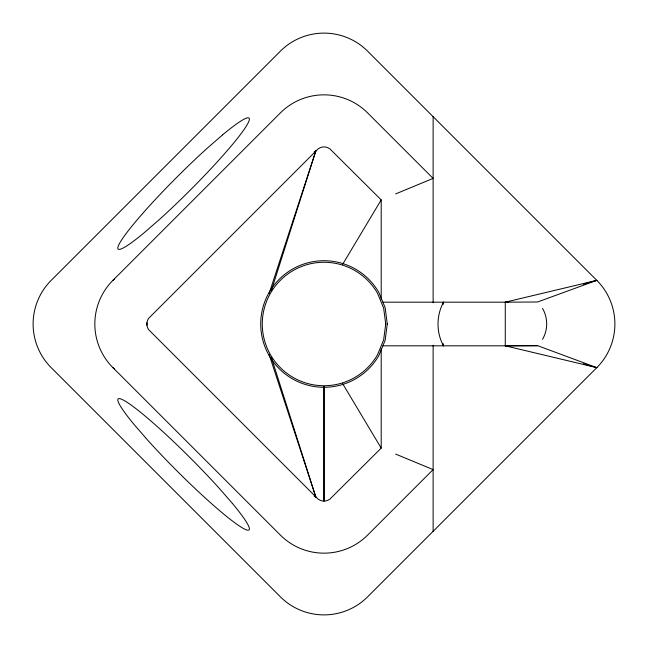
<?xml version="1.0" encoding="UTF-8"?>
<svg xmlns="http://www.w3.org/2000/svg" width="648" height="648" viewBox="0 0 648 648"><rect width="100%" height="100%" fill="white"/><g stroke="black" fill="none" stroke-linecap="round" stroke-linejoin="round"><path stroke-width="0.97" d="M324.324 386.686L324 501.123L323.676 386.686M381.202 299.165L381.202 199.9L329.905 148.878A9.696 9.696 0 0 0 318.095 148.878L148.878 318.095A9.696 9.696 0 0 0 146.958 322.736L146.958 325.264A9.696 9.696 0 0 0 148.878 329.905L318.095 499.122A9.696 9.696 0 0 0 329.905 499.122L381.202 448.1L381.202 348.835M537.565 345.74L505.278 345.821L596.808 367.651L537.581 345.651L505.278 345.821L505.278 302.179L596.808 280.349A61.73 61.73 0 0 1 596.808 367.651L367.651 596.808A61.73 61.73 0 0 1 280.349 596.808L51.192 367.651A61.73 61.73 0 0 1 51.192 280.349L280.349 51.192A61.73 61.73 0 0 1 367.651 51.192L596.808 280.349L537.565 302L505.278 302.179M271.463 290.247L315.86 150.838L314.159 151.924M269.082 293.649L315.86 150.838M442.932 303.847L443.548 302.179L443.548 304.163M443.548 302.179C436.242 315.495 436.088 332.529 443.548 345.821L443.548 343.837M342.598 264.392L381.202 199.9M395.636 454.078L433.123 469.606L367.651 535.078A61.73 61.73 0 0 1 280.349 535.078L112.922 367.651A61.73 61.73 0 0 1 112.922 280.349L280.349 112.922A61.73 61.73 0 0 1 367.651 112.922L433.123 178.394L395.636 193.922M112.922 280.349L114.631 279.264M583.305 284.172L596.808 280.349M383.09 302.179L508.154 302.179M383.057 345.821L508.154 345.821M583.305 363.828L596.808 367.651M112.922 367.651L114.631 368.736M314.159 496.076L315.86 497.162L271.463 357.753M342.598 383.608L381.202 448.1M442.892 344.153L443.548 345.821M269.082 354.351L315.86 497.162M433.123 116.672L433.123 302.762M433.123 345.238L433.123 531.328M146.958 322.736L146.958 325.264M542.514 308.399A30.772 30.772 0 0 1 542.514 339.35M385.73 324L383.624 339.973L377.46 354.861A61.73 61.73 0 0 1 284.318 371.288A61.73 61.73 0 0 1 284.318 276.712A61.73 61.73 0 0 1 377.46 293.139L383.624 308.027L385.73 324M387.285 324L385.131 340.378L378.805 355.639A63.285 63.285 0 0 1 283.322 372.479A63.285 63.285 0 0 1 283.322 275.522A63.285 63.285 0 0 1 378.805 292.361L385.131 307.622L387.285 324M222.669 134.792L207.627 147.874A92.591 9.307 -45 0 0 126.004 233.726A92.591 9.307 -45 0 0 144.553 232.421L159.586 219.34A92.591 9.307 -45 0 0 241.21 133.488A92.591 9.307 -45 0 0 222.669 134.792M232.421 503.447L219.34 488.414A92.591 9.307 45 0 0 133.488 406.79A92.591 9.307 45 0 0 134.792 425.331L147.874 440.373A92.591 9.307 45 0 0 233.726 521.996A92.591 9.307 45 0 0 232.421 503.447"/></g></svg>
